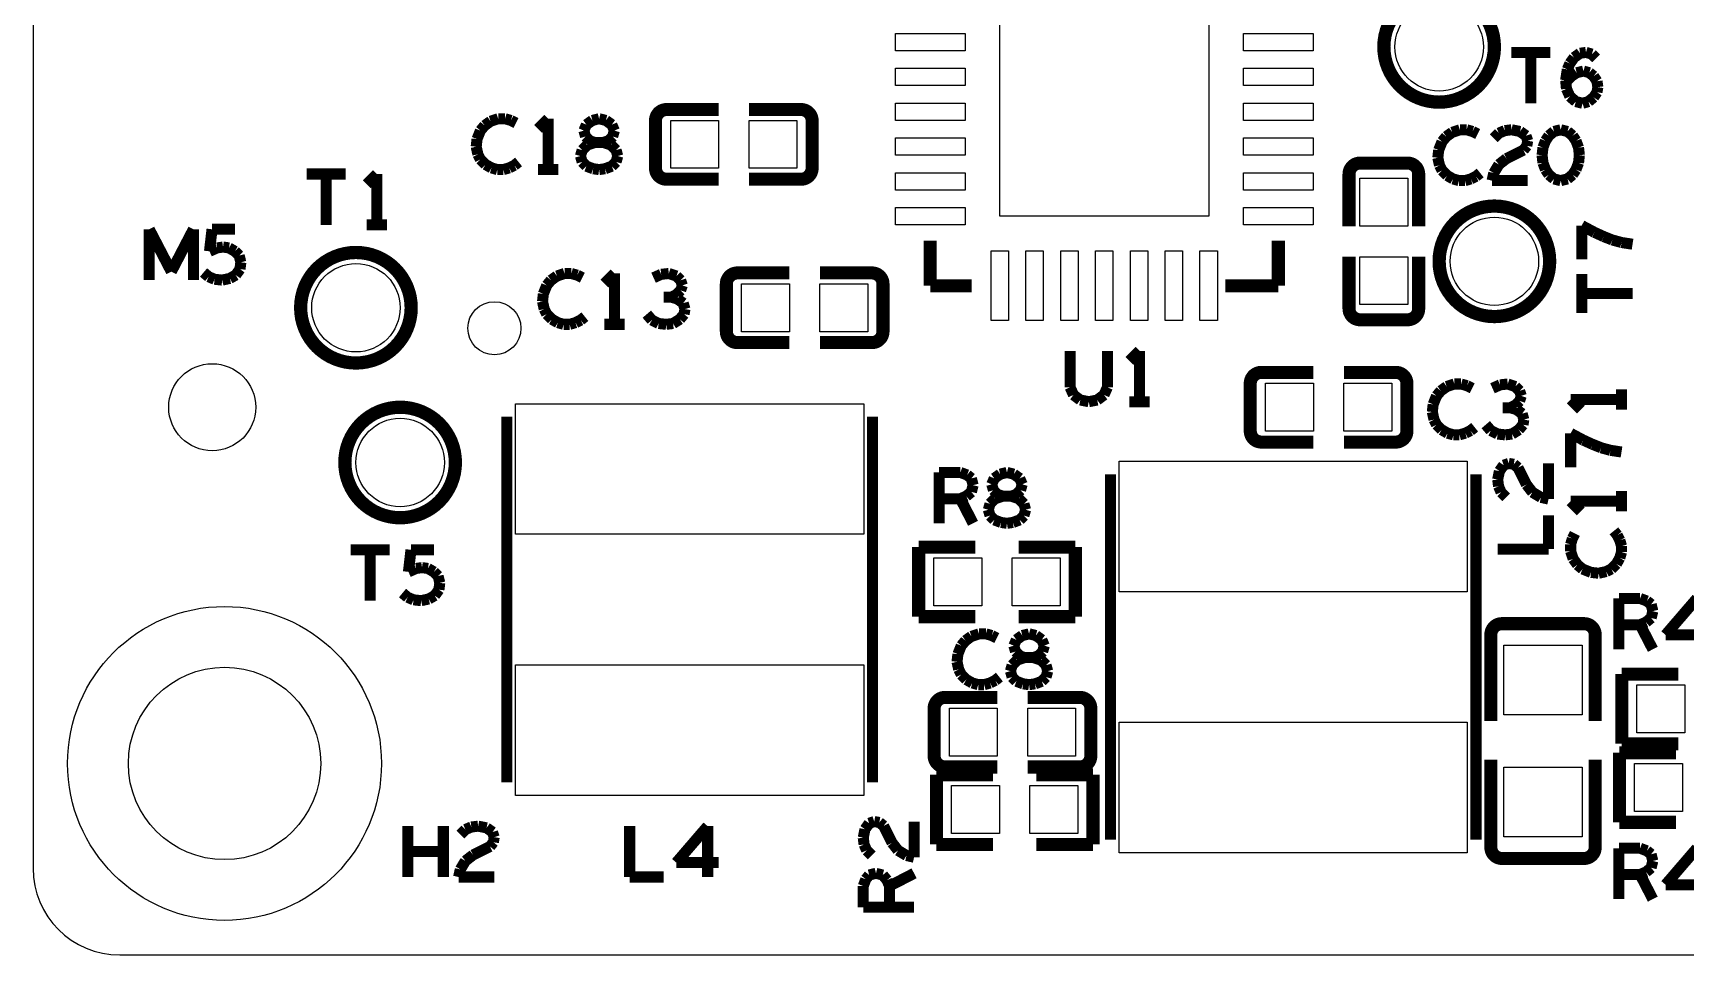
# Model space of a CAD drawing. Extents: x 249.7 to 292.7, y 273.7 to 311.7.
# Drawn here: x 249.73 to 268.73, y 273.71 to 284.3 of the extents above; entities that cross this region are included whole.
import ezdxf

# ---------------------------------------------------------------- set-up
doc = ezdxf.new("R2010")
doc.units = 0
doc.layers.add('MA_DETAILS', color=254, linetype='CONTINUOUS')

# ---------------------------------------------------------------- blocks, each defined once
blk = doc.blocks.new('FIGURE_SQUARE')
blk.add_lwpolyline([(-0.5, -0.5), (-0.5, 0.5), (0.5, 0.5), (0.5, -0.5)], close=True)
blk = doc.blocks.new('FIGURE_CIRCLE')
blk.add_circle((0, 0), 0.5)

msp = doc.modelspace()

# ---------------------------------------------------------------- linework, layer by layer
at = {"layer": 'MA_DETAILS'}
for points in [[(249.734832, 310.153812), (249.734832, 274.704302)], [(250.731782, 273.707606), (291.73805, 273.707606)]]:
    msp.add_lwpolyline(points, dxfattribs=at)
for points, const_width in [([(266.525502, 284.140656, 1), (265.255502, 284.140656, 1), (266.525502, 284.140656)], 0.1524), ([(257.013456, 283.420566, 0.414214), (256.886456, 283.293566)], 0.150114), ([(258.6863, 283.293566, 0.414214), (258.5593, 283.420566)], 0.150114), ([(256.886456, 282.747212, 0.414214), (257.013456, 282.620212)], 0.150114), ([(258.5593, 282.620212, 0.414214), (258.6863, 282.747212)], 0.150114), ([(264.982198, 282.805378, 0.414214), (264.855198, 282.678378)], 0.150114), ([(265.655552, 282.678378, 0.414214), (265.528552, 282.805378)], 0.150114), ([(267.160502, 281.676856, 1), (265.890502, 281.676856, 1), (267.160502, 281.676856)], 0.1524), ([(254.079502, 281.143456, 1), (252.809502, 281.143456, 1), (254.079502, 281.143456)], 0.1524), ([(257.82778, 281.543506, 0.414214), (257.70078, 281.416506)], 0.150114), ([(259.500624, 281.416506, 0.414214), (259.373624, 281.543506)], 0.150114), ([(264.855198, 281.132534, 0.414214), (264.982198, 281.005534)], 0.150114), ([(265.528552, 281.005534, 0.414214), (265.655552, 281.132534)], 0.150114), ([(257.70078, 280.870152, 0.414214), (257.82778, 280.743152)], 0.150114), ([(259.373624, 280.743152, 0.414214), (259.500624, 280.870152)], 0.150114), ([(263.84758, 280.40076, 0.414214), (263.72058, 280.27376)], 0.150114), ([(265.520424, 280.27376, 0.414214), (265.393424, 280.40076)], 0.150114), ([(254.587502, 279.365456, 1), (253.317502, 279.365456, 1), (254.587502, 279.365456)], 0.1524), ([(263.72058, 279.727406, 0.414214), (263.84758, 279.600406)], 0.150114), ([(265.393424, 279.600406, 0.414214), (265.520424, 279.727406)], 0.150114), ([(266.611862, 277.513796, 0.414214), (266.484862, 277.386796)], 0.150114), ([(267.683742, 277.386796, 0.414214), (267.556742, 277.513796)], 0.150114), ([(260.21538, 276.66696, 0.414214), (260.08838, 276.53996)], 0.150114), ([(261.888224, 276.53996, 0.414214), (261.761224, 276.66696)], 0.150114), ([(260.08838, 275.993606, 0.414214), (260.21538, 275.866606)], 0.150114), ([(261.761224, 275.866606, 0.414214), (261.888224, 275.993606)], 0.150114), ([(266.484862, 274.943316, 0.414214), (266.611862, 274.816316)], 0.150114), ([(267.556742, 274.816316, 0.414214), (267.683742, 274.943316)], 0.150114)]:
    msp.add_lwpolyline(points, format="xyb", dxfattribs=dict(at, const_width=const_width))
for points, const_width in [([(266.720574, 284.077156), (267.16863, 284.077156)], 0.127), ([(266.944602, 284.077156), (266.944602, 283.492956)], 0.127), ([(267.441426, 284.018736), (267.509498, 284.067504)], 0.127), ([(267.509498, 284.067504), (267.577824, 284.077156)], 0.127), ([(267.577824, 284.077156), (267.645896, 284.057598)], 0.127), ([(267.645896, 284.057598), (267.694664, 284.009084)], 0.127), ([(267.344144, 283.755846), (267.363448, 283.882338)], 0.127), ([(267.363448, 283.882338), (267.392658, 283.950664)], 0.127), ([(267.392658, 283.950664), (267.441426, 284.018736)], 0.127), ([(267.470636, 283.843476), (267.548614, 283.863034)], 0.127), ([(267.548614, 283.863034), (267.616686, 283.843476)], 0.127), ([(267.344144, 283.736288), (267.412216, 283.804614)], 0.127), ([(267.353796, 283.658564), (267.344144, 283.755846)], 0.127), ([(267.412216, 283.804614), (267.470636, 283.843476)], 0.127), ([(267.616686, 283.843476), (267.665454, 283.804614)], 0.127), ([(267.665454, 283.804614), (267.704316, 283.746194)], 0.127), ([(267.704316, 283.746194), (267.713968, 283.677868)], 0.127), ([(267.713968, 283.677868), (267.704316, 283.619448)], 0.127), ([(267.392658, 283.570934), (267.353796, 283.658564)], 0.127), ([(267.460984, 283.512514), (267.392658, 283.570934)], 0.127), ([(267.538708, 283.492956), (267.460984, 283.512514)], 0.127), ([(267.607034, 283.512514), (267.538708, 283.492956)], 0.127), ([(267.665454, 283.561028), (267.607034, 283.512514)], 0.127), ([(267.704316, 283.619448), (267.665454, 283.561028)], 0.127), ([(255.0795, 283.315156), (254.99187, 283.285946)], 0.127), ([(255.157478, 283.315156), (255.0795, 283.315156)], 0.127), ([(255.22555, 283.295598), (255.157478, 283.315156)], 0.127), ([(255.28397, 283.266388), (255.22555, 283.295598)], 0.127), ([(255.654302, 283.315156), (255.537462, 283.198316)], 0.127), ([(255.654302, 282.730956), (255.654302, 283.315156)], 0.127), ([(256.092706, 283.247084), (256.160778, 283.295598)], 0.127), ([(256.160778, 283.295598), (256.238756, 283.315156)], 0.127), ([(256.238756, 283.315156), (256.316734, 283.295598)], 0.127), ([(256.316734, 283.295598), (256.384806, 283.247084)], 0.127), ([(256.886456, 282.747212), (256.886456, 283.293566)], 0.150114), ([(257.013456, 283.420566), (257.611118, 283.420566)], 0.150114), ([(258.5593, 283.420566), (257.961638, 283.420566)], 0.150114), ([(258.6863, 283.293566), (258.6863, 282.747212)], 0.150114), ([(254.87503, 283.178758), (254.836168, 283.081476)], 0.127), ([(254.923798, 283.237178), (254.87503, 283.178758)], 0.127), ([(254.99187, 283.285946), (254.923798, 283.237178)], 0.127), ([(256.063496, 283.178758), (256.092706, 283.247084)], 0.127), ([(256.083054, 283.110686), (256.063496, 283.178758)], 0.127), ([(256.131568, 283.061918), (256.083054, 283.110686)], 0.127), ([(256.394458, 283.110686), (256.345944, 283.061918)], 0.127), ([(256.384806, 283.247084), (256.414016, 283.178758)], 0.127), ([(256.414016, 283.178758), (256.394458, 283.110686)], 0.127), ([(265.972798, 283.110178), (265.92403, 283.051758)], 0.127), ([(266.04087, 283.158946), (265.972798, 283.110178)], 0.127), ([(266.1285, 283.188156), (266.04087, 283.158946)], 0.127), ([(266.206478, 283.188156), (266.1285, 283.188156)], 0.127), ([(266.27455, 283.168598), (266.206478, 283.188156)], 0.127), ([(266.33297, 283.139388), (266.27455, 283.168598)], 0.127), ([(266.51839, 283.090874), (266.57681, 283.149294)], 0.127), ([(266.57681, 283.149294), (266.644882, 283.178504)], 0.127), ([(266.644882, 283.178504), (266.72286, 283.188156)], 0.127), ([(266.72286, 283.188156), (266.820142, 283.168598)], 0.127), ([(266.820142, 283.168598), (266.888214, 283.120084)], 0.127), ([(266.888214, 283.120084), (266.907772, 283.061664)], 0.127), ([(267.151358, 283.120084), (267.112496, 283.061664)], 0.127), ([(267.209778, 283.168598), (267.151358, 283.120084)], 0.127), ([(267.287756, 283.188156), (267.209778, 283.168598)], 0.127), ([(267.365734, 283.168598), (267.287756, 283.188156)], 0.127), ([(267.424154, 283.120084), (267.365734, 283.168598)], 0.127), ([(267.463016, 283.061664), (267.424154, 283.120084)], 0.127), ([(254.836168, 283.081476), (254.826516, 282.993846)], 0.127), ([(254.826516, 282.993846), (254.84582, 282.906216)], 0.127), ([(256.043938, 282.954984), (256.024634, 282.886658)], 0.127), ([(256.102358, 283.013404), (256.043938, 282.954984)], 0.127), ([(256.189988, 283.042614), (256.102358, 283.013404)], 0.127), ([(256.189988, 283.042614), (256.131568, 283.061918)], 0.127), ([(256.287524, 283.042614), (256.189988, 283.042614)], 0.127), ([(256.287524, 283.042614), (256.189988, 283.042614)], 0.127), ([(256.345944, 283.061918), (256.287524, 283.042614)], 0.127), ([(256.375154, 283.013404), (256.287524, 283.042614)], 0.127), ([(256.433574, 282.954984), (256.375154, 283.013404)], 0.127), ([(256.452878, 282.886658), (256.433574, 282.954984)], 0.127), ([(265.885168, 282.954476), (265.875516, 282.866846)], 0.127), ([(265.92403, 283.051758), (265.885168, 282.954476)], 0.127), ([(266.859004, 282.954476), (266.66444, 282.857194)], 0.127), ([(266.89812, 283.003244), (266.859004, 282.954476)], 0.127), ([(266.907772, 283.061664), (266.89812, 283.003244)], 0.127), ([(267.083286, 282.983686), (267.073634, 282.896056)], 0.127), ([(267.112496, 283.061664), (267.083286, 282.983686)], 0.127), ([(267.492226, 282.983686), (267.463016, 283.061664)], 0.127), ([(267.501878, 282.896056), (267.492226, 282.983686)], 0.127), ([(254.84582, 282.906216), (254.87503, 282.847796)], 0.127), ([(254.87503, 282.847796), (254.93345, 282.789376)], 0.127), ([(254.93345, 282.789376), (255.001776, 282.750514)], 0.127), ([(255.001776, 282.750514), (255.069848, 282.730956)], 0.127), ([(255.069848, 282.730956), (255.13792, 282.730956)], 0.127), ([(255.13792, 282.730956), (255.206246, 282.750514)], 0.127), ([(255.206246, 282.750514), (255.264666, 282.779724)], 0.127), ([(255.264666, 282.779724), (255.31318, 282.818586)], 0.127), ([(255.537462, 282.730956), (255.771142, 282.730956)], 0.127), ([(256.024634, 282.886658), (256.043938, 282.818586)], 0.127), ([(256.043938, 282.818586), (256.092706, 282.769818)], 0.127), ([(256.092706, 282.769818), (256.170684, 282.740608)], 0.127), ([(256.170684, 282.740608), (256.238756, 282.730956)], 0.127), ([(256.238756, 282.730956), (256.306828, 282.740608)], 0.127), ([(256.306828, 282.740608), (256.384806, 282.769818)], 0.127), ([(256.384806, 282.769818), (256.433574, 282.818586)], 0.127), ([(256.433574, 282.818586), (256.452878, 282.886658)], 0.127), ([(264.982198, 282.805378), (265.528552, 282.805378)], 0.150114), ([(265.875516, 282.866846), (265.89482, 282.779216)], 0.127), ([(265.89482, 282.779216), (265.92403, 282.720796)], 0.127), ([(265.92403, 282.720796), (265.98245, 282.662376)], 0.127), ([(266.57681, 282.788868), (266.51839, 282.691586)], 0.127), ([(266.66444, 282.857194), (266.57681, 282.788868)], 0.127), ([(267.073634, 282.896056), (267.083286, 282.808426)], 0.127), ([(267.083286, 282.808426), (267.112496, 282.730448)], 0.127), ([(267.112496, 282.730448), (267.151358, 282.672028)], 0.127), ([(267.424154, 282.672028), (267.463016, 282.730448)], 0.127), ([(267.463016, 282.730448), (267.492226, 282.808426)], 0.127), ([(267.492226, 282.808426), (267.501878, 282.896056)], 0.127), ([(252.877574, 282.680156), (253.32563, 282.680156)], 0.127), ([(253.101602, 282.680156), (253.101602, 282.095956)], 0.127), ([(253.686056, 282.680156), (253.569216, 282.563316)], 0.127), ([(253.686056, 282.095956), (253.686056, 282.680156)], 0.127), ([(257.013456, 282.620212), (257.611118, 282.620212)], 0.150114), ([(258.5593, 282.620212), (257.961638, 282.620212)], 0.150114), ([(264.855198, 282.678378), (264.855198, 282.080716)], 0.150114), ([(265.655552, 282.678378), (265.655552, 282.080716)], 0.150114), ([(265.98245, 282.662376), (266.050776, 282.623514)], 0.127), ([(266.050776, 282.623514), (266.118848, 282.603956)], 0.127), ([(266.118848, 282.603956), (266.18692, 282.603956)], 0.127), ([(266.18692, 282.603956), (266.255246, 282.623514)], 0.127), ([(266.255246, 282.623514), (266.313666, 282.652724)], 0.127), ([(266.313666, 282.652724), (266.36218, 282.691586)], 0.127), ([(266.51839, 282.691586), (266.498832, 282.603956)], 0.127), ([(266.498832, 282.603956), (266.907772, 282.603956)], 0.127), ([(267.151358, 282.672028), (267.209778, 282.623514)], 0.127), ([(267.209778, 282.623514), (267.287756, 282.603956)], 0.127), ([(267.287756, 282.603956), (267.365734, 282.623514)], 0.127), ([(267.365734, 282.623514), (267.424154, 282.672028)], 0.127), ([(251.070364, 282.045156), (251.323602, 281.558238)], 0.127), ([(251.070364, 281.460956), (251.070364, 282.045156)], 0.127), ([(251.323602, 281.558238), (251.57684, 282.045156)], 0.127), ([(251.57684, 282.045156), (251.57684, 281.460956)], 0.127), ([(251.762006, 281.791918), (251.791216, 282.045156)], 0.127), ([(251.791216, 282.045156), (252.054106, 282.045156)], 0.127), ([(253.569216, 282.095956), (253.802896, 282.095956)], 0.127), ([(267.528802, 282.087828), (267.528802, 281.698192)], 0.127), ([(267.674852, 282.00985), (267.528802, 282.087828)], 0.127), ([(267.78204, 281.961082), (267.674852, 282.00985)], 0.127), ([(267.879322, 281.92222), (267.78204, 281.961082)], 0.127), ([(251.849636, 281.831034), (251.762006, 281.791918)], 0.127), ([(251.917708, 281.840686), (251.849636, 281.831034)], 0.127), ([(251.986034, 281.831034), (251.917708, 281.840686)], 0.127), ([(252.054106, 281.791918), (251.986034, 281.831034)], 0.127), ([(252.102874, 281.743404), (252.054106, 281.791918)], 0.127), ([(260.042914, 281.395424), (260.042914, 281.915362)], 0.150114), ([(264.042906, 281.395424), (264.042906, 281.915362)], 0.150114), ([(267.98651, 281.89301), (267.879322, 281.92222)], 0.127), ([(268.113002, 281.873452), (267.98651, 281.89301)], 0.127), ([(252.063758, 281.519376), (252.112526, 281.587448)], 0.127), ([(252.122178, 281.665426), (252.102874, 281.743404)], 0.127), ([(252.112526, 281.587448), (252.122178, 281.665426)], 0.127), ([(264.855198, 281.132534), (264.855198, 281.730196)], 0.150114), ([(265.655552, 281.132534), (265.655552, 281.730196)], 0.150114), ([(251.693934, 281.548586), (251.752354, 281.499818)], 0.127), ([(251.752354, 281.499818), (251.820426, 281.470608)], 0.127), ([(251.820426, 281.470608), (251.908056, 281.460956)], 0.127), ([(251.908056, 281.460956), (251.995686, 281.480514)], 0.127), ([(251.995686, 281.480514), (252.063758, 281.519376)], 0.127), ([(255.63703, 281.400758), (255.598168, 281.303476)], 0.127), ([(255.685798, 281.459178), (255.63703, 281.400758)], 0.127), ([(255.75387, 281.507946), (255.685798, 281.459178)], 0.127), ([(255.8415, 281.537156), (255.75387, 281.507946)], 0.127), ([(255.919478, 281.537156), (255.8415, 281.537156)], 0.127), ([(255.98755, 281.517598), (255.919478, 281.537156)], 0.127), ([(256.04597, 281.488388), (255.98755, 281.517598)], 0.127), ([(256.416302, 281.537156), (256.299462, 281.420316)], 0.127), ([(256.416302, 280.952956), (256.416302, 281.537156)], 0.127), ([(256.951988, 281.527504), (256.864358, 281.488388)], 0.127), ([(257.039618, 281.537156), (256.951988, 281.527504)], 0.127), ([(257.127248, 281.507946), (257.039618, 281.537156)], 0.127), ([(257.176016, 281.459178), (257.127248, 281.507946)], 0.127), ([(257.195574, 281.400758), (257.176016, 281.459178)], 0.127), ([(257.176016, 281.342338), (257.195574, 281.400758)], 0.127), ([(257.70078, 280.870152), (257.70078, 281.416506)], 0.150114), ([(257.82778, 281.543506), (258.425442, 281.543506)], 0.150114), ([(259.373624, 281.543506), (258.775962, 281.543506)], 0.150114), ([(259.500624, 281.416506), (259.500624, 280.870152)], 0.150114), ([(260.042914, 281.395424), (260.520942, 281.395424)], 0.150114), ([(264.042906, 281.395424), (263.43483, 281.395424)], 0.150114), ([(267.528802, 281.084528), (267.528802, 281.532584)], 0.127), ([(255.598168, 281.303476), (255.588516, 281.215846)], 0.127), ([(255.588516, 281.215846), (255.60782, 281.128216)], 0.127), ([(257.068828, 281.264614), (256.981198, 281.264614)], 0.127), ([(257.068828, 281.264614), (257.127248, 281.293824)], 0.127), ([(257.137154, 281.245056), (257.068828, 281.264614)], 0.127), ([(257.127248, 281.293824), (257.176016, 281.342338)], 0.127), ([(257.205226, 281.196288), (257.137154, 281.245056)], 0.127), ([(267.528802, 281.308556), (268.113002, 281.308556)], 0.127), ([(255.60782, 281.128216), (255.63703, 281.069796)], 0.127), ([(255.63703, 281.069796), (255.69545, 281.011376)], 0.127), ([(255.69545, 281.011376), (255.763776, 280.972514)], 0.127), ([(256.026666, 281.001724), (256.07518, 281.040586)], 0.127), ([(256.786634, 281.069796), (256.845054, 281.001724)], 0.127), ([(257.088386, 280.962608), (257.166364, 281.011376)], 0.127), ([(257.166364, 281.011376), (257.214878, 281.069796)], 0.127), ([(257.224784, 281.128216), (257.205226, 281.196288)], 0.127), ([(257.214878, 281.069796), (257.224784, 281.128216)], 0.127), ([(265.528552, 281.005534), (264.982198, 281.005534)], 0.150114), ([(255.763776, 280.972514), (255.831848, 280.952956)], 0.127), ([(255.831848, 280.952956), (255.89992, 280.952956)], 0.127), ([(255.89992, 280.952956), (255.968246, 280.972514)], 0.127), ([(255.968246, 280.972514), (256.026666, 281.001724)], 0.127), ([(256.299462, 280.952956), (256.533142, 280.952956)], 0.127), ([(256.845054, 281.001724), (256.922778, 280.962608)], 0.127), ([(256.922778, 280.962608), (257.010408, 280.952956)], 0.127), ([(257.010408, 280.952956), (257.088386, 280.962608)], 0.127), ([(257.82778, 280.743152), (258.425442, 280.743152)], 0.150114), ([(259.373624, 280.743152), (258.775962, 280.743152)], 0.150114), ([(261.65048, 280.648156), (261.65048, 280.229564)], 0.127), ([(262.078724, 280.229564), (262.078724, 280.648156)], 0.127), ([(262.449056, 280.648156), (262.332216, 280.531316)], 0.127), ([(262.449056, 280.063956), (262.449056, 280.648156)], 0.127), ([(263.72058, 279.727406), (263.72058, 280.27376)], 0.150114), ([(263.84758, 280.40076), (264.445242, 280.40076)], 0.150114), ([(265.393424, 280.40076), (264.795762, 280.40076)], 0.150114), ([(265.520424, 280.27376), (265.520424, 279.727406)], 0.150114), ([(266.065254, 280.267156), (265.977624, 280.237946)], 0.127), ([(266.143232, 280.267156), (266.065254, 280.267156)], 0.127), ([(266.211304, 280.247598), (266.143232, 280.267156)], 0.127), ([(266.591288, 280.257504), (266.503658, 280.218388)], 0.127), ([(266.678918, 280.267156), (266.591288, 280.257504)], 0.127), ([(266.766548, 280.237946), (266.678918, 280.267156)], 0.127), ([(261.65048, 280.229564), (261.689342, 280.141934)], 0.127), ([(261.689342, 280.141934), (261.76732, 280.083514)], 0.127), ([(261.76732, 280.083514), (261.864602, 280.063956)], 0.127), ([(261.864602, 280.063956), (261.961884, 280.083514)], 0.127), ([(261.961884, 280.083514), (262.039862, 280.141934)], 0.127), ([(262.039862, 280.141934), (262.078724, 280.229564)], 0.127), ([(262.332216, 280.063956), (262.565896, 280.063956)], 0.127), ([(265.860784, 280.130758), (265.821922, 280.033476)], 0.127), ([(265.909552, 280.189178), (265.860784, 280.130758)], 0.127), ([(265.977624, 280.237946), (265.909552, 280.189178)], 0.127), ([(266.269724, 280.218388), (266.211304, 280.247598)], 0.127), ([(266.815316, 280.189178), (266.766548, 280.237946)], 0.127), ([(266.766548, 280.023824), (266.815316, 280.072338)], 0.127), ([(266.834874, 280.130758), (266.815316, 280.189178)], 0.127), ([(266.815316, 280.072338), (266.834874, 280.130758)], 0.127), ([(267.401802, 280.089864), (267.518642, 279.973024)], 0.127), ([(267.986002, 280.089864), (267.401802, 280.089864)], 0.127), ([(267.986002, 279.973024), (267.986002, 280.206704)], 0.127), ([(255.17983, 275.690584), (255.17983, 279.890728)], 0.127), ([(259.379974, 275.690584), (259.379974, 279.890728)], 0.127), ([(265.821922, 280.033476), (265.81227, 279.945846)], 0.127), ([(265.81227, 279.945846), (265.831574, 279.858216)], 0.127), ([(266.708128, 279.994614), (266.620498, 279.994614)], 0.127), ([(266.708128, 279.994614), (266.766548, 280.023824)], 0.127), ([(266.776454, 279.975056), (266.708128, 279.994614)], 0.127), ([(266.844526, 279.926288), (266.776454, 279.975056)], 0.127), ([(266.864084, 279.858216), (266.844526, 279.926288)], 0.127), ([(265.831574, 279.858216), (265.860784, 279.799796)], 0.127), ([(265.860784, 279.799796), (265.919204, 279.741376)], 0.127), ([(265.919204, 279.741376), (265.98753, 279.702514)], 0.127), ([(265.98753, 279.702514), (266.055602, 279.682956)], 0.127), ([(266.055602, 279.682956), (266.123674, 279.682956)], 0.127), ([(266.123674, 279.682956), (266.192, 279.702514)], 0.127), ([(266.192, 279.702514), (266.25042, 279.731724)], 0.127), ([(266.25042, 279.731724), (266.298934, 279.770586)], 0.127), ([(266.425934, 279.799796), (266.484354, 279.731724)], 0.127), ([(266.484354, 279.731724), (266.562078, 279.692608)], 0.127), ([(266.562078, 279.692608), (266.649708, 279.682956)], 0.127), ([(266.649708, 279.682956), (266.727686, 279.692608)], 0.127), ([(266.727686, 279.692608), (266.805664, 279.741376)], 0.127), ([(266.805664, 279.741376), (266.854178, 279.799796)], 0.127), ([(266.854178, 279.799796), (266.864084, 279.858216)], 0.127), ([(267.401802, 279.700228), (267.401802, 279.310592)], 0.127), ([(267.547852, 279.62225), (267.401802, 279.700228)], 0.127), ([(263.84758, 279.600406), (264.445242, 279.600406)], 0.150114), ([(265.393424, 279.600406), (264.795762, 279.600406)], 0.150114), ([(267.65504, 279.573482), (267.547852, 279.62225)], 0.127), ([(267.752322, 279.53462), (267.65504, 279.573482)], 0.127), ([(267.85951, 279.50541), (267.752322, 279.53462)], 0.127), ([(267.986002, 279.485852), (267.85951, 279.50541)], 0.127), ([(266.58316, 279.26665), (266.631674, 279.334722)], 0.127), ([(266.631674, 279.334722), (266.690094, 279.35428)], 0.127), ([(266.690094, 279.35428), (266.748514, 279.344628)], 0.127), ([(266.748514, 279.344628), (266.797282, 279.305512)], 0.127), ([(266.797282, 279.305512), (266.894564, 279.110948)], 0.127), ([(267.147802, 278.94534), (267.147802, 279.35428)], 0.127), ([(260.145784, 279.251156), (260.38937, 279.251156)], 0.127), ([(260.145784, 278.666956), (260.145784, 279.251156)], 0.127), ([(260.38937, 279.251156), (260.467094, 279.221946)], 0.127), ([(260.467094, 279.221946), (260.515862, 279.183084)], 0.127), ([(260.515862, 279.183084), (260.53542, 279.105106)], 0.127), ([(260.749796, 279.114758), (260.779006, 279.183084)], 0.127), ([(260.769354, 279.046686), (260.749796, 279.114758)], 0.127), ([(260.779006, 279.183084), (260.847078, 279.231598)], 0.127), ([(260.847078, 279.231598), (260.925056, 279.251156)], 0.127), ([(260.925056, 279.251156), (261.003034, 279.231598)], 0.127), ([(261.003034, 279.231598), (261.071106, 279.183084)], 0.127), ([(261.071106, 279.183084), (261.100316, 279.114758)], 0.127), ([(261.100316, 279.114758), (261.080758, 279.046686)], 0.127), ([(262.11403, 275.030184), (262.11403, 279.230328)], 0.127), ([(266.314174, 275.030184), (266.314174, 279.230328)], 0.127), ([(266.563602, 279.169368), (266.58316, 279.26665)], 0.127), ([(266.573254, 279.09139), (266.563602, 279.169368)], 0.127), ([(260.38937, 278.949404), (260.145784, 278.949404)], 0.127), ([(260.457442, 278.978614), (260.38937, 278.949404)], 0.127), ([(260.38937, 278.949404), (260.53542, 278.666956)], 0.127), ([(260.515862, 279.027128), (260.457442, 278.978614)], 0.127), ([(260.53542, 279.105106), (260.515862, 279.027128)], 0.127), ([(260.788658, 278.949404), (260.730238, 278.890984)], 0.127), ([(260.817868, 278.997918), (260.769354, 279.046686)], 0.127), ([(260.876288, 278.978614), (260.788658, 278.949404)], 0.127), ([(260.876288, 278.978614), (260.817868, 278.997918)], 0.127), ([(260.973824, 278.978614), (260.876288, 278.978614)], 0.127), ([(260.973824, 278.978614), (260.876288, 278.978614)], 0.127), ([(261.032244, 278.997918), (260.973824, 278.978614)], 0.127), ([(261.061454, 278.949404), (260.973824, 278.978614)], 0.127), ([(261.080758, 279.046686), (261.032244, 278.997918)], 0.127), ([(261.119874, 278.890984), (261.061454, 278.949404)], 0.127), ([(266.602464, 279.023318), (266.573254, 279.09139)], 0.127), ([(266.660884, 278.964898), (266.602464, 279.023318)], 0.127), ([(266.894564, 279.110948), (266.96289, 279.023318)], 0.127), ([(266.96289, 279.023318), (267.060172, 278.964898)], 0.127), ([(267.060172, 278.964898), (267.147802, 278.94534)], 0.127), ([(267.986002, 278.804116), (267.986002, 279.037796)], 0.127), ([(260.730238, 278.890984), (260.710934, 278.822658)], 0.127), ([(260.710934, 278.822658), (260.730238, 278.754586)], 0.127), ([(260.730238, 278.754586), (260.779006, 278.705818)], 0.127), ([(261.071106, 278.705818), (261.119874, 278.754586)], 0.127), ([(261.139178, 278.822658), (261.119874, 278.890984)], 0.127), ([(261.119874, 278.754586), (261.139178, 278.822658)], 0.127), ([(267.147802, 278.370538), (267.147802, 278.760174)], 0.127), ([(267.401802, 278.920956), (267.518642, 278.804116)], 0.127), ([(267.986002, 278.920956), (267.401802, 278.920956)], 0.127), ([(260.779006, 278.705818), (260.856984, 278.676608)], 0.127), ([(260.856984, 278.676608), (260.925056, 278.666956)], 0.127), ([(260.925056, 278.666956), (260.993128, 278.676608)], 0.127), ([(260.993128, 278.676608), (261.071106, 278.705818)], 0.127), ([(267.45057, 278.550624), (267.42136, 278.492204)], 0.127), ([(267.937234, 278.53132), (267.898372, 278.579834)], 0.127), ([(253.385574, 278.362156), (253.83363, 278.362156)], 0.127), ([(253.609602, 278.362156), (253.609602, 277.777956)], 0.127), ([(254.048006, 278.108918), (254.077216, 278.362156)], 0.127), ([(254.077216, 278.362156), (254.340106, 278.362156)], 0.127), ([(260.560566, 278.393906), (259.91058, 278.393906)], 0.150114), ([(259.91058, 278.393906), (259.91058, 277.593806)], 0.150114), ([(261.060438, 278.393906), (261.710424, 278.393906)], 0.150114), ([(261.710424, 278.393906), (261.710424, 277.593806)], 0.150114), ([(266.563602, 278.370538), (267.147802, 278.370538)], 0.127), ([(267.42136, 278.492204), (267.401802, 278.424132)], 0.127), ([(267.401802, 278.424132), (267.401802, 278.346154)], 0.127), ([(267.966444, 278.4729), (267.937234, 278.53132)], 0.127), ([(267.986002, 278.404574), (267.966444, 278.4729)], 0.127), ([(267.986002, 278.336502), (267.986002, 278.404574)], 0.127), ([(267.401802, 278.346154), (267.431012, 278.258524)], 0.127), ([(267.431012, 278.258524), (267.47978, 278.190452)], 0.127), ([(267.47978, 278.190452), (267.5382, 278.141684)], 0.127), ([(267.869162, 278.141684), (267.927582, 278.200104)], 0.127), ([(267.927582, 278.200104), (267.966444, 278.26843)], 0.127), ([(267.966444, 278.26843), (267.986002, 278.336502)], 0.127), ([(254.135636, 278.148034), (254.048006, 278.108918)], 0.127), ([(254.203708, 278.157686), (254.135636, 278.148034)], 0.127), ([(254.272034, 278.148034), (254.203708, 278.157686)], 0.127), ([(254.340106, 278.108918), (254.272034, 278.148034)], 0.127), ([(254.388874, 278.060404), (254.340106, 278.108918)], 0.127), ([(254.408178, 277.982426), (254.388874, 278.060404)], 0.127), ([(254.398526, 277.904448), (254.408178, 277.982426)], 0.127), ([(267.5382, 278.141684), (267.635482, 278.102822)], 0.127), ([(267.635482, 278.102822), (267.723112, 278.09317)], 0.127), ([(267.723112, 278.09317), (267.810742, 278.112474)], 0.127), ([(267.810742, 278.112474), (267.869162, 278.141684)], 0.127), ([(253.979934, 277.865586), (254.038354, 277.816818)], 0.127), ([(254.038354, 277.816818), (254.106426, 277.787608)], 0.127), ([(254.106426, 277.787608), (254.194056, 277.777956)], 0.127), ([(254.194056, 277.777956), (254.281686, 277.797514)], 0.127), ([(254.281686, 277.797514), (254.349758, 277.836376)], 0.127), ([(254.349758, 277.836376), (254.398526, 277.904448)], 0.127), ([(267.95603, 277.803356), (268.199616, 277.803356)], 0.127), ([(267.95603, 277.219156), (267.95603, 277.803356)], 0.127), ([(268.199616, 277.803356), (268.27734, 277.774146)], 0.127), ([(268.852142, 277.803356), (268.49197, 277.384764)], 0.127), ([(259.91058, 277.593806), (260.560566, 277.593806)], 0.150114), ([(261.710424, 277.593806), (261.060438, 277.593806)], 0.150114), ([(268.27734, 277.774146), (268.326108, 277.735284)], 0.127), ([(268.326108, 277.735284), (268.345666, 277.657306)], 0.127), ([(268.345666, 277.657306), (268.326108, 277.579328)], 0.127), ([(266.611862, 277.513796), (267.556742, 277.513796)], 0.150114), ([(268.199616, 277.501604), (267.95603, 277.501604)], 0.127), ([(268.267688, 277.530814), (268.199616, 277.501604)], 0.127), ([(268.199616, 277.501604), (268.345666, 277.219156)], 0.127), ([(268.326108, 277.579328), (268.267688, 277.530814)], 0.127), ([(260.399784, 277.260558), (260.360922, 277.163276)], 0.127), ([(260.448552, 277.318978), (260.399784, 277.260558)], 0.127), ([(260.516624, 277.367746), (260.448552, 277.318978)], 0.127), ([(260.604254, 277.396956), (260.516624, 277.367746)], 0.127), ([(260.682232, 277.396956), (260.604254, 277.396956)], 0.127), ([(260.750304, 277.377398), (260.682232, 277.396956)], 0.127), ([(260.808724, 277.348188), (260.750304, 277.377398)], 0.127), ([(261.003796, 277.260558), (261.033006, 277.328884)], 0.127), ([(261.023354, 277.192486), (261.003796, 277.260558)], 0.127), ([(261.033006, 277.328884), (261.101078, 277.377398)], 0.127), ([(261.101078, 277.377398), (261.179056, 277.396956)], 0.127), ([(261.179056, 277.396956), (261.257034, 277.377398)], 0.127), ([(261.257034, 277.377398), (261.325106, 277.328884)], 0.127), ([(261.325106, 277.328884), (261.354316, 277.260558)], 0.127), ([(261.354316, 277.260558), (261.334758, 277.192486)], 0.127), ([(266.484862, 277.386796), (266.484862, 276.394164)], 0.150114), ([(267.683742, 277.386796), (267.683742, 276.394164)], 0.150114), ([(268.49197, 277.384764), (268.978634, 277.384764)], 0.127), ([(260.360922, 277.163276), (260.35127, 277.075646)], 0.127), ([(260.35127, 277.075646), (260.370574, 276.988016)], 0.127), ([(260.984238, 277.036784), (260.964934, 276.968458)], 0.127), ([(261.042658, 277.095204), (260.984238, 277.036784)], 0.127), ([(261.071868, 277.143718), (261.023354, 277.192486)], 0.127), ([(261.130288, 277.124414), (261.042658, 277.095204)], 0.127), ([(261.130288, 277.124414), (261.071868, 277.143718)], 0.127), ([(261.227824, 277.124414), (261.130288, 277.124414)], 0.127), ([(261.227824, 277.124414), (261.130288, 277.124414)], 0.127), ([(261.286244, 277.143718), (261.227824, 277.124414)], 0.127), ([(261.315454, 277.095204), (261.227824, 277.124414)], 0.127), ([(261.334758, 277.192486), (261.286244, 277.143718)], 0.127), ([(261.373874, 277.036784), (261.315454, 277.095204)], 0.127), ([(261.393178, 276.968458), (261.373874, 277.036784)], 0.127), ([(260.370574, 276.988016), (260.399784, 276.929596)], 0.127), ([(260.399784, 276.929596), (260.458204, 276.871176)], 0.127), ([(260.458204, 276.871176), (260.52653, 276.832314)], 0.127), ([(260.731, 276.832314), (260.78942, 276.861524)], 0.127), ([(260.78942, 276.861524), (260.837934, 276.900386)], 0.127), ([(260.964934, 276.968458), (260.984238, 276.900386)], 0.127), ([(260.984238, 276.900386), (261.033006, 276.851618)], 0.127), ([(261.033006, 276.851618), (261.110984, 276.822408)], 0.127), ([(261.247128, 276.822408), (261.325106, 276.851618)], 0.127), ([(261.325106, 276.851618), (261.373874, 276.900386)], 0.127), ([(261.373874, 276.900386), (261.393178, 276.968458)], 0.127), ([(267.988288, 276.134068), (267.988288, 276.934168)], 0.150114), ([(267.988288, 276.934168), (268.638274, 276.934168)], 0.150114), ([(260.21538, 276.66696), (260.813042, 276.66696)], 0.150114), ([(260.52653, 276.832314), (260.594602, 276.812756)], 0.127), ([(260.594602, 276.812756), (260.662674, 276.812756)], 0.127), ([(260.662674, 276.812756), (260.731, 276.832314)], 0.127), ([(261.110984, 276.822408), (261.179056, 276.812756)], 0.127), ([(261.761224, 276.66696), (261.163562, 276.66696)], 0.150114), ([(261.179056, 276.812756), (261.247128, 276.822408)], 0.127), ([(260.08838, 275.993606), (260.08838, 276.53996)], 0.150114), ([(261.888224, 276.53996), (261.888224, 275.993606)], 0.150114), ([(268.638274, 276.134068), (267.988288, 276.134068)], 0.150114), ([(266.484862, 274.943316), (266.484862, 275.952712)], 0.150114), ([(267.683742, 274.943316), (267.683742, 275.952712)], 0.150114), ([(267.961872, 275.230844), (267.961872, 276.030944)], 0.150114), ([(267.961872, 276.030944), (268.611858, 276.030944)], 0.150114), ([(260.11378, 274.977606), (260.11378, 275.777706)], 0.150114), ([(260.11378, 275.777706), (260.763766, 275.777706)], 0.150114), ([(260.21538, 275.866606), (260.813042, 275.866606)], 0.150114), ([(261.761224, 275.866606), (261.163562, 275.866606)], 0.150114), ([(261.913624, 275.777706), (261.263638, 275.777706)], 0.150114), ([(261.913624, 274.977606), (261.913624, 275.777706)], 0.150114), ([(254.040132, 274.602956), (254.040132, 275.187156)], 0.127), ([(254.449072, 275.187156), (254.449072, 274.602956)], 0.127), ([(254.644144, 275.089874), (254.702564, 275.148294)], 0.127), ([(254.702564, 275.148294), (254.770636, 275.177504)], 0.127), ([(254.770636, 275.177504), (254.848614, 275.187156)], 0.127), ([(254.848614, 275.187156), (254.945896, 275.167598)], 0.127), ([(254.945896, 275.167598), (255.013968, 275.119084)], 0.127), ([(256.589784, 275.187156), (256.589784, 274.602956)], 0.127), ([(257.485896, 275.187156), (257.125724, 274.768564)], 0.127), ([(257.485896, 274.602956), (257.485896, 275.187156)], 0.127), ([(259.273802, 275.054568), (259.29336, 275.15185)], 0.127), ([(259.29336, 275.15185), (259.341874, 275.219922)], 0.127), ([(259.341874, 275.219922), (259.400294, 275.23948)], 0.127), ([(259.400294, 275.23948), (259.458714, 275.229828)], 0.127), ([(259.458714, 275.229828), (259.507482, 275.190712)], 0.127), ([(259.507482, 275.190712), (259.604764, 274.996148)], 0.127), ([(259.858002, 274.83054), (259.858002, 275.23948)], 0.127), ([(268.611858, 275.230844), (267.961872, 275.230844)], 0.150114), ([(254.984758, 274.953476), (254.790194, 274.856194)], 0.127), ([(255.023874, 275.002244), (254.984758, 274.953476)], 0.127), ([(255.013968, 275.119084), (255.033526, 275.060664)], 0.127), ([(255.033526, 275.060664), (255.023874, 275.002244)], 0.127), ([(259.283454, 274.97659), (259.273802, 275.054568)], 0.127), ([(259.312664, 274.908518), (259.283454, 274.97659)], 0.127), ([(259.604764, 274.996148), (259.67309, 274.908518)], 0.127), ([(260.763766, 274.977606), (260.11378, 274.977606)], 0.150114), ([(261.263638, 274.977606), (261.913624, 274.977606)], 0.150114), ([(254.449072, 274.895056), (254.040132, 274.895056)], 0.127), ([(254.702564, 274.787868), (254.644144, 274.690586)], 0.127), ([(254.790194, 274.856194), (254.702564, 274.787868)], 0.127), ([(257.125724, 274.768564), (257.612388, 274.768564)], 0.127), ([(259.371084, 274.850098), (259.312664, 274.908518)], 0.127), ([(259.67309, 274.908518), (259.770372, 274.850098)], 0.127), ([(259.770372, 274.850098), (259.858002, 274.83054)], 0.127), ([(267.556742, 274.816316), (266.611862, 274.816316)], 0.150114), ([(267.95603, 274.933156), (268.199616, 274.933156)], 0.127), ([(267.95603, 274.348956), (267.95603, 274.933156)], 0.127), ([(268.199616, 274.933156), (268.27734, 274.903946)], 0.127), ([(268.27734, 274.903946), (268.326108, 274.865084)], 0.127), ([(268.326108, 274.865084), (268.345666, 274.787106)], 0.127), ([(268.345666, 274.787106), (268.326108, 274.709128)], 0.127), ([(268.852142, 274.933156), (268.49197, 274.514564)], 0.127), ([(254.644144, 274.690586), (254.624586, 274.602956)], 0.127), ([(254.624586, 274.602956), (255.033526, 274.602956)], 0.127), ([(256.589784, 274.602956), (256.97942, 274.602956)], 0.127), ([(259.273802, 274.499324), (259.303012, 274.577048)], 0.127), ([(259.303012, 274.577048), (259.341874, 274.625816)], 0.127), ([(259.341874, 274.625816), (259.419852, 274.645374)], 0.127), ([(259.419852, 274.645374), (259.49783, 274.625816)], 0.127), ([(259.49783, 274.625816), (259.546344, 274.567396)], 0.127), ([(259.546344, 274.567396), (259.575554, 274.499324)], 0.127), ([(259.575554, 274.499324), (259.858002, 274.645374)], 0.127), ([(268.199616, 274.631404), (267.95603, 274.631404)], 0.127), ([(268.267688, 274.660614), (268.199616, 274.631404)], 0.127), ([(268.199616, 274.631404), (268.345666, 274.348956)], 0.127), ([(268.326108, 274.709128), (268.267688, 274.660614)], 0.127), ([(259.273802, 274.255738), (259.273802, 274.499324)], 0.127), ([(259.575554, 274.499324), (259.575554, 274.255738)], 0.127), ([(268.49197, 274.514564), (268.978634, 274.514564)], 0.127), ([(259.858002, 274.255738), (259.273802, 274.255738)], 0.127)]:
    msp.add_lwpolyline(points, dxfattribs=dict(at, const_width=const_width))
msp.add_lwpolyline([(249.734832, 274.704302, 0.414139), (250.731782, 273.707606)], format="xyb", dxfattribs=at)

# ---------------------------------------------------------------- block references
for name, p, xscale, yscale in [('FIGURE_SQUARE', (262.04291, 283.39542), 2.400046, 2.400046), ('FIGURE_CIRCLE', (265.890502, 284.140656), 1.016, 1.016), ('FIGURE_SQUARE', (260.042914, 284.19552), 0.8001, 0.199898), ('FIGURE_SQUARE', (264.042906, 284.19552), 0.8001, 0.199898), ('FIGURE_SQUARE', (260.042914, 283.79547), 0.8001, 0.199898), ('FIGURE_SQUARE', (264.042906, 283.79547), 0.8001, 0.199898), ('FIGURE_SQUARE', (260.042914, 283.39542), 0.8001, 0.199898), ('FIGURE_SQUARE', (264.042906, 283.39542), 0.8001, 0.199898), ('FIGURE_SQUARE', (257.33629, 283.020516), 0.54991, 0.54991), ('FIGURE_SQUARE', (258.236466, 283.020516), 0.54991, 0.54991), ('FIGURE_SQUARE', (260.042914, 282.99537), 0.8001, 0.199898), ('FIGURE_SQUARE', (264.042906, 282.99537), 0.8001, 0.199898), ('FIGURE_SQUARE', (260.042914, 282.59532), 0.8001, 0.199898), ('FIGURE_SQUARE', (264.042906, 282.59532), 0.8001, 0.199898), ('FIGURE_SQUARE', (265.255502, 282.355544), 0.54991, 0.54991), ('FIGURE_SQUARE', (260.042914, 282.195524), 0.8001, 0.199898), ('FIGURE_SQUARE', (264.042906, 282.195524), 0.8001, 0.199898), ('FIGURE_CIRCLE', (266.525502, 281.676856), 1.016, 1.016), ('FIGURE_CIRCLE', (253.444502, 281.143456), 1.016, 1.016), ('FIGURE_SQUARE', (260.843014, 281.395424), 0.199898, 0.8001), ('FIGURE_SQUARE', (261.24281, 281.395424), 0.199898, 0.8001), ('FIGURE_SQUARE', (261.64286, 281.395424), 0.199898, 0.8001), ('FIGURE_SQUARE', (262.04291, 281.395424), 0.199898, 0.8001), ('FIGURE_SQUARE', (262.44296, 281.395424), 0.199898, 0.8001), ('FIGURE_SQUARE', (262.84301, 281.395424), 0.199898, 0.8001), ('FIGURE_SQUARE', (263.242806, 281.395424), 0.199898, 0.8001), ('FIGURE_SQUARE', (265.255502, 281.455368), 0.54991, 0.54991), ('FIGURE_SQUARE', (258.150614, 281.143456), 0.54991, 0.54991), ('FIGURE_SQUARE', (259.05079, 281.143456), 0.54991, 0.54991), ('FIGURE_CIRCLE', (255.03505, 280.90749), 0.6096, 0.6096), ('FIGURE_CIRCLE', (255.03505, 280.90749), 0.6096, 0.6096), ('FIGURE_CIRCLE', (251.793502, 280.000456), 0.999998, 0.999998), ('FIGURE_SQUARE', (264.170414, 280.000456), 0.54991, 0.54991), ('FIGURE_SQUARE', (265.07059, 280.000456), 0.54991, 0.54991), ('FIGURE_SQUARE', (257.279902, 279.29078), 3.999992, 1.500124), ('FIGURE_CIRCLE', (253.952502, 279.365456), 1.016, 1.016), ('FIGURE_SQUARE', (264.214102, 278.63038), 3.999992, 1.500124), ('FIGURE_SQUARE', (260.360414, 277.993856), 0.54991, 0.54991), ('FIGURE_SQUARE', (261.26059, 277.993856), 0.54991, 0.54991), ('FIGURE_CIRCLE', (251.934726, 275.9075), 3.6068, 3.6068), ('FIGURE_SQUARE', (267.084302, 276.86508), 0.899922, 0.8001), ('FIGURE_CIRCLE', (251.934726, 275.9075), 2.2098, 2.2098), ('FIGURE_SQUARE', (257.279902, 276.290532), 3.999992, 1.500124), ('FIGURE_SQUARE', (268.438122, 276.534118), 0.54991, 0.54991), ('FIGURE_SQUARE', (260.538214, 276.266656), 0.54991, 0.54991), ('FIGURE_SQUARE', (261.43839, 276.266656), 0.54991, 0.54991), ('FIGURE_SQUARE', (264.214102, 275.630132), 3.999992, 1.500124), ('FIGURE_SQUARE', (267.084302, 275.465032), 0.899922, 0.8001), ('FIGURE_SQUARE', (268.411706, 275.630894), 0.54991, 0.54991), ('FIGURE_SQUARE', (260.563614, 275.377656), 0.54991, 0.54991), ('FIGURE_SQUARE', (261.46379, 275.377656), 0.54991, 0.54991)]:
    msp.add_blockref(name, p, dxfattribs=dict(at, xscale=xscale, yscale=yscale))

doc.saveas('drawing.dxf')
